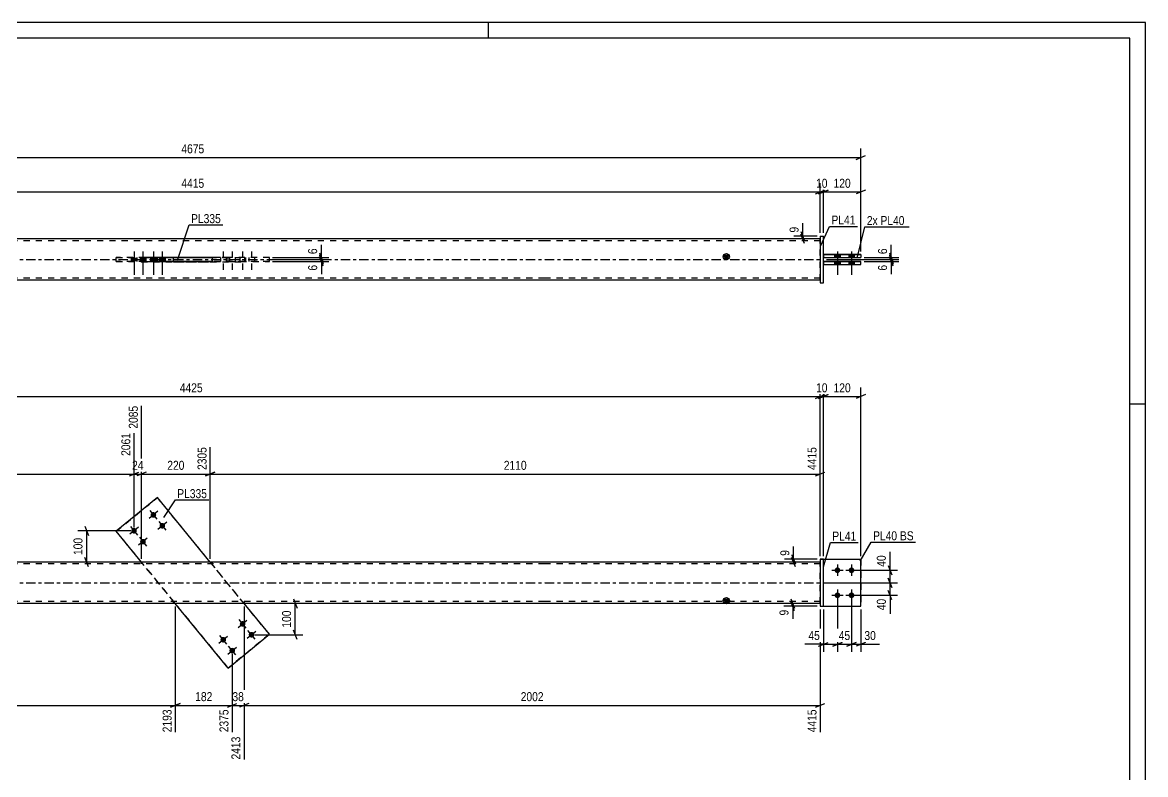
# Model space of a CAD drawing. Header units: millimetres. Extents: x 0 to 594, y 0 to 420.
# Drawn here: x 235 to 594, y 179.6 to 420 of the extents above; entities that cross this region are included whole.
import ezdxf

# ---------------------------------------------------------------- set-up
doc = ezdxf.new("R2010")
doc.units = ezdxf.units.MM
doc.linetypes.add('DXK_LINE_DOT2', pattern=[3.9198, 1.9599, -1.9599])
doc.linetypes.add('DXK_LINE_DOT3', pattern=[5.9187, 2.979, -0.9799, 0.9799, -0.9799])
doc.styles.add('Arial Narrow', font='ARIALN.TTF', dxfattribs={"height": 0.2})

# ---------------------------------------------------------------- blocks, each defined once
blk = doc.blocks.new('Unknown-582685765-1127')
at = {"color": 5, "linetype": 'Continuous'}
for p, q in [((594, 420), (0, 420)), ((384, 415), (384, 420)), ((594, 0), (594, 420)), ((589, 415), (5, 415)), ((589, 5), (589, 415)), ((594, 298), (589, 298))]:
    blk.add_line(p, q, dxfattribs=at)
blk = doc.blocks.new('Part-582685765-1683 - 1672')
at = {"linetype": 'Continuous'}
blk.add_hatch(color=2, dxfattribs=at).paths.add_polyline_path([(460, 234.32), (459.2, 235.72), (460.8, 235.72)])
at = {"color": 2, "linetype": 'Continuous'}
for p, q in [((401.9, 247.52), (176.93, 247.52)), ((490, 247.52), (402, 247.52)), ((401.9, 234.32), (176.93, 234.32)), ((490, 234.32), (402, 234.32)), ((460, 234.32), (459.2, 235.72)), ((459.2, 235.72), (460.8, 235.72)), ((460.8, 235.72), (460, 234.32))]:
    blk.add_line(p, q, dxfattribs=at)
at = {"color": 7, "linetype": 'DXK_LINE_DOT2'}
for p, q in [((401.9, 246.92), (176.93, 246.92)), ((272.92, 247.52), (272.92, 246.92)), ((295.59, 247.52), (295.59, 246.92)), ((490, 246.92), (402, 246.92)), ((490, 234.32), (490, 247.52)), ((401.9, 234.92), (176.93, 234.92)), ((283.24, 234.32), (283.24, 234.92)), ((305.91, 234.32), (305.91, 234.92)), ((490, 234.92), (402, 234.92))]:
    blk.add_line(p, q, dxfattribs=at)
at = {"color": 7, "linetype": 'DXK_LINE_DOT3'}
for p, q in [((176.93, 240.92), (401.9, 240.92)), ((402, 240.92), (490, 240.92))]:
    blk.add_line(p, q, dxfattribs=at)
at = {"color": 2, "linetype": 'Continuous'}
blk.add_circle((460, 235.22), 1, dxfattribs=at)
blk = doc.blocks.new('Part-582685765-1688 - 1672')
at = {"color": 2, "linetype": 'Continuous'}
for p, q in [((491, 248.42), (503, 248.42)), ((503, 248.42), (503, 248.42)), ((503, 233.42), (503, 248.42)), ((491, 233.42), (503, 233.42))]:
    blk.add_line(p, q, dxfattribs=at)
at = {"color": 7, "linetype": 'DXK_LINE_DOT2'}
for p, q in [((491, 248.42), (503, 248.42)), ((491, 233.42), (491, 248.42)), ((503, 248.42), (503, 248.42)), ((491, 233.42), (491, 233.42)), ((491, 233.42), (503, 233.42))]:
    blk.add_line(p, q, dxfattribs=at)
blk = doc.blocks.new('Part-582685765-1693 - 1672')
at = {"color": 7, "linetype": 'DXK_LINE_DOT2'}
for p, q in [((491, 248.42), (503, 248.42)), ((491, 233.42), (491, 248.42)), ((491, 248.42), (503, 248.42)), ((503, 248.42), (503, 248.42)), ((503, 248.42), (503, 233.42)), ((491, 233.42), (491, 233.42)), ((491, 233.42), (503, 233.42)), ((491, 233.42), (503, 233.42))]:
    blk.add_line(p, q, dxfattribs=at)
blk = doc.blocks.new('Part-582685765-1698 - 1672')
at = {"color": 2, "linetype": 'Continuous'}
for p, q in [((491, 248.42), (490, 248.42)), ((490, 248.42), (490, 233.42)), ((490, 248.42), (491, 248.42)), ((491, 233.42), (491, 248.42)), ((490, 233.42), (491, 233.42))]:
    blk.add_line(p, q, dxfattribs=at)
at = {"color": 7, "linetype": 'DXK_LINE_DOT2'}
for p, q in [((490, 248.42), (490, 248.42)), ((490, 248.42), (490, 248.42)), ((491, 248.42), (491, 248.42)), ((491, 248.42), (491, 248.42)), ((490, 233.42), (491, 233.42))]:
    blk.add_line(p, q, dxfattribs=at)
blk = doc.blocks.new('Part-582685765-1718 - 1672')
at = {"color": 2, "linetype": 'Continuous'}
for p, q in [((278.08, 268.17), (264.93, 257.39)), ((278.08, 268.17), (278.08, 268.17)), ((295, 247.52), (278.08, 268.17)), ((273.02, 247.52), (264.93, 257.39)), ((264.93, 257.39), (264.93, 257.39)), ((300.75, 213.67), (283.83, 234.32)), ((313.9, 224.44), (305.81, 234.32)), ((300.75, 213.67), (313.9, 224.44)), ((313.9, 224.44), (313.9, 224.44)), ((300.75, 213.67), (300.75, 213.67))]:
    blk.add_line(p, q, dxfattribs=at)
at = {"color": 7, "linetype": 'DXK_LINE_DOT2'}
for p, q in [((264.93, 257.39), (278.08, 268.17)), ((313.9, 224.44), (278.08, 268.17)), ((300.75, 213.67), (264.93, 257.39)), ((283.83, 234.32), (273.02, 247.52)), ((305.81, 234.32), (295, 247.52)), ((313.9, 224.44), (300.75, 213.67))]:
    blk.add_line(p, q, dxfattribs=at)
blk = doc.blocks.new('Bolt-582685765-1719 - 1672')
at = {"linetype": 'Continuous'}
for points in [[(495.5, 245.82), (495.69, 245.8), (495.87, 245.74), (496.03, 245.65), (496.17, 245.52), (496.28, 245.37), (496.36, 245.2), (496.39, 245.01), (496.39, 244.82), (496.36, 244.64), (496.28, 244.47), (496.17, 244.32), (496.03, 244.19), (495.87, 244.1), (495.69, 244.04), (495.5, 244.02), (495.31, 244.04), (495.13, 244.1), (494.97, 244.19), (494.83, 244.32), (494.72, 244.47), (494.64, 244.64), (494.6, 244.82), (494.6, 245.01), (494.64, 245.2), (494.72, 245.37), (494.83, 245.52), (494.97, 245.65), (495.13, 245.74), (495.31, 245.8)], [(500, 245.82), (500.19, 245.8), (500.37, 245.74), (500.53, 245.65), (500.67, 245.52), (500.78, 245.37), (500.86, 245.2), (500.89, 245.01), (500.89, 244.82), (500.86, 244.64), (500.78, 244.47), (500.67, 244.32), (500.53, 244.19), (500.37, 244.1), (500.19, 244.04), (500, 244.02), (499.81, 244.04), (499.63, 244.1), (499.47, 244.19), (499.33, 244.32), (499.22, 244.47), (499.14, 244.64), (499.1, 244.82), (499.1, 245.01), (499.14, 245.2), (499.22, 245.37), (499.33, 245.52), (499.47, 245.65), (499.63, 245.74), (499.81, 245.8)], [(495.5, 237.82), (495.69, 237.8), (495.87, 237.74), (496.03, 237.65), (496.17, 237.52), (496.28, 237.37), (496.36, 237.2), (496.39, 237.01), (496.39, 236.82), (496.36, 236.64), (496.28, 236.47), (496.17, 236.32), (496.03, 236.19), (495.87, 236.1), (495.69, 236.04), (495.5, 236.02), (495.31, 236.04), (495.13, 236.1), (494.97, 236.19), (494.83, 236.32), (494.72, 236.47), (494.64, 236.64), (494.6, 236.82), (494.6, 237.01), (494.64, 237.2), (494.72, 237.37), (494.83, 237.52), (494.97, 237.65), (495.13, 237.74), (495.31, 237.8)], [(500, 237.82), (500.19, 237.8), (500.37, 237.74), (500.53, 237.65), (500.67, 237.52), (500.78, 237.37), (500.86, 237.2), (500.89, 237.01), (500.89, 236.82), (500.86, 236.64), (500.78, 236.47), (500.67, 236.32), (500.53, 236.19), (500.37, 236.1), (500.19, 236.04), (500, 236.02), (499.81, 236.04), (499.63, 236.1), (499.47, 236.19), (499.33, 236.32), (499.22, 236.47), (499.14, 236.64), (499.1, 236.82), (499.1, 237.01), (499.14, 237.2), (499.22, 237.37), (499.33, 237.52), (499.47, 237.65), (499.63, 237.74), (499.81, 237.8)]]:
    blk.add_hatch(color=1, dxfattribs=at).paths.add_polyline_path(points)
at = {"color": 1, "linetype": 'Continuous'}
for p, q in [((493.7, 244.92), (497.3, 244.92)), ((495.5, 246.72), (495.5, 243.12)), ((498.2, 244.92), (501.8, 244.92)), ((500, 246.72), (500, 243.12)), ((495.5, 238.72), (495.5, 235.12)), ((500, 238.72), (500, 235.12)), ((493.7, 236.92), (497.3, 236.92)), ((498.2, 236.92), (501.8, 236.92))]:
    blk.add_line(p, q, dxfattribs=at)
blk = doc.blocks.new('Bolt-582685765-1721 - 1672')
at = {"linetype": 'Continuous'}
for points in [[(276.82, 263.51), (277, 263.49), (277.18, 263.43), (277.35, 263.33), (277.49, 263.21), (277.6, 263.06), (277.67, 262.88), (277.71, 262.7), (277.71, 262.51), (277.67, 262.33), (277.6, 262.16), (277.49, 262), (277.35, 261.88), (277.18, 261.78), (277, 261.73), (276.82, 261.71), (276.63, 261.73), (276.45, 261.78), (276.29, 261.88), (276.15, 262), (276.04, 262.16), (275.96, 262.33), (275.92, 262.51), (275.92, 262.7), (275.96, 262.88), (276.04, 263.06), (276.15, 263.21), (276.29, 263.33), (276.45, 263.43), (276.63, 263.49)], [(279.67, 260.03), (279.86, 260.01), (280.03, 259.95), (280.2, 259.85), (280.34, 259.73), (280.45, 259.58), (280.52, 259.4), (280.56, 259.22), (280.56, 259.03), (280.52, 258.85), (280.45, 258.68), (280.34, 258.52), (280.2, 258.4), (280.03, 258.3), (279.86, 258.25), (279.67, 258.23), (279.48, 258.25), (279.3, 258.3), (279.14, 258.4), (279, 258.52), (278.89, 258.68), (278.81, 258.85), (278.77, 259.03), (278.77, 259.22), (278.81, 259.4), (278.89, 259.58), (279, 259.73), (279.14, 259.85), (279.3, 259.95), (279.48, 260.01)], [(270.63, 258.44), (270.82, 258.42), (270.99, 258.36), (271.16, 258.26), (271.3, 258.14), (271.41, 257.99), (271.48, 257.81), (271.52, 257.63), (271.52, 257.44), (271.48, 257.26), (271.41, 257.09), (271.3, 256.93), (271.16, 256.81), (270.99, 256.71), (270.82, 256.66), (270.63, 256.64), (270.44, 256.66), (270.26, 256.71), (270.1, 256.81), (269.96, 256.93), (269.85, 257.09), (269.77, 257.26), (269.73, 257.44), (269.73, 257.63), (269.77, 257.81), (269.85, 257.99), (269.96, 258.14), (270.1, 258.26), (270.26, 258.36), (270.44, 258.42)], [(273.48, 254.96), (273.67, 254.94), (273.85, 254.88), (274.01, 254.78), (274.15, 254.66), (274.26, 254.51), (274.34, 254.33), (274.37, 254.15), (274.37, 253.96), (274.34, 253.78), (274.26, 253.61), (274.15, 253.45), (274.01, 253.33), (273.85, 253.23), (273.67, 253.18), (273.48, 253.16), (273.29, 253.18), (273.11, 253.23), (272.95, 253.33), (272.81, 253.45), (272.7, 253.61), (272.62, 253.78), (272.58, 253.96), (272.58, 254.15), (272.62, 254.33), (272.7, 254.51), (272.81, 254.66), (272.95, 254.78), (273.11, 254.88), (273.29, 254.94)]]:
    blk.add_hatch(color=1, dxfattribs=at).paths.add_polyline_path(points)
at = {"color": 1, "linetype": 'Continuous'}
for p, q in [((278.21, 263.75), (275.42, 261.47)), ((275.68, 264), (277.96, 261.21)), ((272.02, 258.68), (269.24, 256.4)), ((269.49, 258.93), (271.77, 256.14)), ((281.06, 260.27), (278.28, 257.98)), ((278.53, 260.52), (280.81, 257.73)), ((274.87, 255.2), (272.09, 252.92)), ((272.34, 255.45), (274.62, 252.66))]:
    blk.add_line(p, q, dxfattribs=at)
blk = doc.blocks.new('Bolt-582685765-1722 - 1672')
at = {"linetype": 'Continuous'}
for points in [[(305.35, 228.68), (305.54, 228.66), (305.71, 228.6), (305.88, 228.51), (306.02, 228.38), (306.13, 228.23), (306.2, 228.06), (306.24, 227.87), (306.24, 227.68), (306.2, 227.5), (306.13, 227.33), (306.02, 227.18), (305.88, 227.05), (305.71, 226.96), (305.54, 226.9), (305.35, 226.88), (305.16, 226.9), (304.98, 226.96), (304.82, 227.05), (304.68, 227.18), (304.57, 227.33), (304.49, 227.5), (304.45, 227.68), (304.45, 227.87), (304.49, 228.06), (304.57, 228.23), (304.68, 228.38), (304.82, 228.51), (304.98, 228.6), (305.16, 228.66)], [(299.16, 223.61), (299.35, 223.59), (299.53, 223.53), (299.69, 223.44), (299.83, 223.31), (299.94, 223.16), (300.02, 222.99), (300.06, 222.8), (300.06, 222.62), (300.02, 222.43), (299.94, 222.26), (299.83, 222.11), (299.69, 221.98), (299.53, 221.89), (299.35, 221.83), (299.16, 221.81), (298.97, 221.83), (298.79, 221.89), (298.63, 221.98), (298.49, 222.11), (298.38, 222.26), (298.3, 222.43), (298.26, 222.62), (298.26, 222.8), (298.3, 222.99), (298.38, 223.16), (298.49, 223.31), (298.63, 223.44), (298.79, 223.53), (298.97, 223.59)], [(308.2, 225.2), (308.39, 225.18), (308.57, 225.12), (308.73, 225.03), (308.87, 224.9), (308.98, 224.75), (309.06, 224.58), (309.1, 224.39), (309.1, 224.2), (309.06, 224.02), (308.98, 223.85), (308.87, 223.7), (308.73, 223.57), (308.57, 223.48), (308.39, 223.42), (308.2, 223.4), (308.01, 223.42), (307.83, 223.48), (307.67, 223.57), (307.53, 223.7), (307.42, 223.85), (307.34, 224.02), (307.31, 224.2), (307.31, 224.39), (307.34, 224.58), (307.42, 224.75), (307.53, 224.9), (307.67, 225.03), (307.83, 225.12), (308.01, 225.18)], [(302.01, 220.13), (302.2, 220.11), (302.38, 220.05), (302.54, 219.96), (302.68, 219.83), (302.79, 219.68), (302.87, 219.51), (302.91, 219.32), (302.91, 219.13), (302.87, 218.95), (302.79, 218.78), (302.68, 218.63), (302.54, 218.5), (302.38, 218.41), (302.2, 218.35), (302.01, 218.33), (301.82, 218.35), (301.65, 218.41), (301.48, 218.5), (301.34, 218.63), (301.23, 218.78), (301.16, 218.95), (301.12, 219.13), (301.12, 219.32), (301.16, 219.51), (301.23, 219.68), (301.34, 219.83), (301.48, 219.96), (301.65, 220.05), (301.82, 220.11)]]:
    blk.add_hatch(color=1, dxfattribs=at).paths.add_polyline_path(points)
at = {"color": 1, "linetype": 'Continuous'}
for p, q in [((303.96, 226.64), (306.74, 228.92)), ((306.49, 226.39), (304.21, 229.17)), ((297.77, 221.57), (300.55, 223.85)), ((300.3, 221.32), (298.02, 224.1)), ((306.81, 223.16), (309.59, 225.44)), ((309.34, 222.91), (307.06, 225.69)), ((300.62, 218.09), (303.4, 220.37)), ((303.15, 217.84), (300.87, 220.62))]:
    blk.add_line(p, q, dxfattribs=at)
blk = doc.blocks.new('Bolt-582685765-1367 - 1364')
at = {"linetype": 'Continuous'}
for points in [[(496.4, 345.83), (494.6, 345.83), (494.6, 344.83), (496.4, 344.83)], [(496.4, 345.83), (494.6, 345.83), (494.6, 344.83), (496.4, 344.83)], [(500.9, 345.83), (499.1, 345.83), (499.1, 344.83), (500.9, 344.83)], [(500.9, 345.83), (499.1, 345.83), (499.1, 344.83), (500.9, 344.83)], [(496.4, 343.63), (494.6, 343.63), (494.6, 342.63), (496.4, 342.63)], [(496.4, 343.63), (494.6, 343.63), (494.6, 342.63), (496.4, 342.63)], [(500.9, 343.63), (499.1, 343.63), (499.1, 342.63), (500.9, 342.63)], [(500.9, 343.63), (499.1, 343.63), (499.1, 342.63), (500.9, 342.63)]]:
    blk.add_hatch(color=1, dxfattribs=at).paths.add_polyline_path(points)
at = {"color": 1, "linetype": 'Continuous'}
for p, q in [((494.6, 345.83), (494.6, 344.83)), ((494.6, 345.83), (494.6, 344.83)), ((495.5, 346.83), (495.5, 339.33)), ((495.5, 346.83), (495.5, 339.33)), ((496.4, 345.83), (496.4, 344.83)), ((496.4, 345.83), (496.4, 344.83)), ((499.1, 345.83), (499.1, 344.83)), ((499.1, 345.83), (499.1, 344.83)), ((500, 346.83), (500, 339.33)), ((500, 346.83), (500, 339.33)), ((500.9, 345.83), (500.9, 344.83)), ((500.9, 345.83), (500.9, 344.83)), ((494.6, 343.63), (494.6, 342.63)), ((494.6, 343.63), (494.6, 342.63)), ((496.4, 343.63), (496.4, 342.63)), ((496.4, 343.63), (496.4, 342.63)), ((499.1, 343.63), (499.1, 342.63)), ((499.1, 343.63), (499.1, 342.63)), ((500.9, 343.63), (500.9, 342.63)), ((500.9, 343.63), (500.9, 342.63))]:
    blk.add_line(p, q, dxfattribs=at)
blk = doc.blocks.new('Part-582685765-1402 - 1364')
at = {"linetype": 'Continuous'}
blk.add_hatch(color=2, dxfattribs=at).paths.add_polyline_path([(460, 344.23), (459.2, 345.63), (460.8, 345.63)])
at = {"color": 2, "linetype": 'Continuous'}
for p, q in [((401.9, 350.83), (176.93, 350.83)), ((490, 350.83), (402, 350.83)), ((272.92, 344.93), (295.59, 344.93)), ((272.92, 344.93), (272.92, 344.83)), ((283.24, 344.93), (283.24, 344.83)), ((295.59, 344.93), (295.59, 343.53)), ((460, 344.23), (459.2, 345.63)), ((459.2, 345.63), (460.8, 345.63)), ((460.8, 345.63), (460, 344.23)), ((272.92, 343.63), (272.92, 343.53)), ((272.92, 343.53), (272.92, 343.53)), ((295.59, 343.53), (272.92, 343.53)), ((283.24, 343.53), (283.24, 343.63)), ((401.9, 337.63), (176.93, 337.63)), ((490, 337.63), (402, 337.63))]:
    blk.add_line(p, q, dxfattribs=at)
at = {"color": 7, "linetype": 'DXK_LINE_DOT2'}
for p, q in [((401.9, 350.23), (176.93, 350.23)), ((490, 350.23), (402, 350.23)), ((490, 337.63), (490, 350.83)), ((295.59, 344.93), (272.92, 344.93)), ((272.92, 343.53), (272.92, 344.83)), ((283.24, 344.93), (283.24, 344.93)), ((283.24, 344.93), (283.24, 344.93)), ((283.24, 344.93), (305.91, 344.93)), ((283.24, 344.93), (305.91, 344.93)), ((283.24, 343.53), (283.24, 344.83)), ((305.91, 344.93), (305.91, 343.53)), ((272.92, 343.53), (295.59, 343.53)), ((305.91, 343.53), (283.24, 343.53)), ((283.24, 343.53), (283.24, 343.53)), ((283.24, 343.53), (305.91, 343.53)), ((401.9, 338.23), (176.93, 338.23)), ((490, 338.23), (402, 338.23))]:
    blk.add_line(p, q, dxfattribs=at)
at = {"color": 7, "linetype": 'DXK_LINE_DOT3'}
for p, q in [((176.93, 344.23), (401.9, 344.23)), ((402, 344.23), (490, 344.23))]:
    blk.add_line(p, q, dxfattribs=at)
at = {"color": 2, "linetype": 'Continuous'}
blk.add_circle((460, 345.13), 1, dxfattribs=at)
blk = doc.blocks.new('Bolt-582685765-1370 - 1364')
at = {"color": 1, "linetype": 'DXK_LINE_DOT2'}
for p, q in [((298.26, 344.83), (298.26, 343.63)), ((299.16, 346.83), (299.16, 339.33)), ((300.06, 344.83), (300.06, 343.63)), ((301.11, 344.83), (301.11, 343.63)), ((302.01, 346.83), (302.01, 339.33)), ((302.91, 344.83), (302.91, 343.63)), ((304.45, 344.83), (304.45, 343.63)), ((305.35, 346.83), (305.35, 339.33)), ((306.25, 344.83), (306.25, 343.63)), ((307.3, 344.83), (307.3, 343.63)), ((308.2, 346.83), (308.2, 339.33)), ((309.1, 344.83), (309.1, 343.63))]:
    blk.add_line(p, q, dxfattribs=at)
blk = doc.blocks.new('Bolt-582685765-1371 - 1364')
at = {"linetype": 'Continuous'}
for points in [[(271.53, 344.83), (269.73, 344.83), (269.73, 343.63), (271.53, 343.63)], [(274.38, 344.83), (272.58, 344.83), (272.58, 343.63), (274.38, 343.63)], [(277.72, 344.83), (275.92, 344.83), (275.92, 343.63), (277.72, 343.63)], [(280.57, 344.83), (278.77, 344.83), (278.77, 343.63), (280.57, 343.63)]]:
    blk.add_hatch(color=1, dxfattribs=at).paths.add_polyline_path(points)
at = {"color": 1, "linetype": 'Continuous'}
for p, q in [((269.73, 344.83), (269.73, 343.63)), ((270.63, 346.83), (270.63, 339.33)), ((271.53, 344.83), (271.53, 343.63)), ((272.58, 344.83), (272.58, 343.63)), ((273.48, 346.83), (273.48, 339.33)), ((274.38, 344.83), (274.38, 343.63)), ((275.92, 344.83), (275.92, 343.63)), ((276.82, 346.83), (276.82, 339.33)), ((277.72, 344.83), (277.72, 343.63)), ((278.77, 344.83), (278.77, 343.63)), ((279.67, 346.83), (279.67, 339.33)), ((280.57, 344.83), (280.57, 343.63))]:
    blk.add_line(p, q, dxfattribs=at)
blk = doc.blocks.new('Part-582685765-1417 - 1364')
at = {"color": 2, "linetype": 'Continuous'}
for p, q in [((503, 343.63), (491, 343.63)), ((491, 343.63), (491, 342.63)), ((491, 343.63), (503, 343.63)), ((491, 342.63), (503, 342.63)), ((503, 342.63), (503, 343.63))]:
    blk.add_line(p, q, dxfattribs=at)
at = {"color": 7, "linetype": 'DXK_LINE_DOT2'}
for p, q in [((491, 343.63), (491, 343.63)), ((491, 343.63), (491, 343.63)), ((491, 342.63), (503, 342.63)), ((503, 343.63), (503, 343.63)), ((503, 343.63), (503, 343.63))]:
    blk.add_line(p, q, dxfattribs=at)
blk = doc.blocks.new('Part-582685765-1422 - 1364')
at = {"color": 2, "linetype": 'Continuous'}
for p, q in [((503, 345.83), (491, 345.83)), ((491, 345.83), (503, 345.83)), ((491, 345.83), (491, 344.83)), ((491, 344.83), (503, 344.83)), ((503, 345.83), (503, 344.83))]:
    blk.add_line(p, q, dxfattribs=at)
at = {"color": 7, "linetype": 'DXK_LINE_DOT2'}
for p, q in [((491, 345.83), (491, 345.83)), ((491, 345.83), (491, 345.83)), ((491, 344.83), (503, 344.83)), ((503, 345.83), (503, 345.83)), ((503, 345.83), (503, 345.83))]:
    blk.add_line(p, q, dxfattribs=at)
blk = doc.blocks.new('Part-582685765-1437 - 1364')
at = {"color": 2, "linetype": 'Continuous'}
for p, q in [((490, 351.73), (490, 336.73)), ((490, 351.73), (491, 351.73)), ((490, 351.73), (491, 351.73)), ((491, 336.73), (491, 351.73)), ((490, 336.73), (491, 336.73))]:
    blk.add_line(p, q, dxfattribs=at)
at = {"color": 7, "linetype": 'DXK_LINE_DOT2'}
for p, q in [((490, 351.73), (490, 351.73)), ((490, 351.73), (490, 351.73)), ((491, 351.73), (491, 351.73)), ((490, 336.73), (491, 336.73)), ((491, 336.73), (491, 336.73))]:
    blk.add_line(p, q, dxfattribs=at)
blk = doc.blocks.new('Part-582685765-1467 - 1364')
at = {"color": 2, "linetype": 'Continuous'}
for p, q in [((264.93, 343.63), (264.93, 344.83)), ((278.08, 343.63), (278.08, 344.83)), ((295.59, 344.83), (278.08, 344.83)), ((295.59, 344.83), (278.08, 344.83)), ((295.59, 343.63), (278.08, 343.63))]:
    blk.add_line(p, q, dxfattribs=at)
at = {"color": 7, "linetype": 'DXK_LINE_DOT2'}
for p, q in [((278.08, 344.83), (264.93, 344.83)), ((264.93, 344.83), (278.08, 344.83)), ((313.9, 344.83), (295.59, 344.83)), ((300.75, 344.83), (295.59, 344.83)), ((300.75, 343.63), (300.75, 344.83)), ((313.9, 344.83), (300.75, 344.83)), ((313.9, 343.63), (313.9, 344.83)), ((264.93, 343.63), (300.75, 343.63)), ((278.08, 343.63), (264.93, 343.63)), ((313.9, 343.63), (295.59, 343.63)), ((300.75, 343.63), (313.9, 343.63))]:
    blk.add_line(p, q, dxfattribs=at)
blk = doc.blocks.new('StraightDimension-582685765-1758 - 1672')
at = {"color": 7, "linetype": 'Continuous'}
for p, q in [((273.02, 248.52), (273.02, 297.48)), ((295, 248.52), (295, 284.28)), ((274.52, 276.27), (271.52, 275.07)), ((273.02, 275.67), (295, 275.67)), ((293.5, 275.07), (296.5, 276.27))]:
    blk.add_line(p, q, dxfattribs=at)
at = {"color": 0, "linetype": 'Continuous'}
blk.add_wipeout([(294.4, 284.88), (290.2, 284.88), (290.2, 276.37), (294.4, 276.37)], dxfattribs=at)
at = {"color": 0}
blk.add_wipeout([(287.35, 276.42), (287.35, 280.62), (280.66, 280.62), (280.66, 276.42)], dxfattribs=at)
at = {"color": 3, "linetype": 'Continuous', "style": 'Arial Narrow'}
blk.add_text('2305', height=2.863, rotation=90.0002, dxfattribs=at).set_placement((293.8, 276.97))
at = {"color": 3, "style": 'Arial Narrow'}
blk.add_text('220', height=2.863, dxfattribs=at).set_placement((281.26, 277.02))
blk = doc.blocks.new('StraightDimension-582685765-1742 - 1672')
at = {"color": 7, "linetype": 'Continuous'}
for p, q in [((273.02, 248.52), (273.02, 297.48)), ((270.63, 258.54), (270.63, 288.78)), ((269.13, 275.07), (272.13, 276.27)), ((270.63, 275.67), (273.02, 275.67)), ((274.52, 276.27), (271.52, 275.07))]:
    blk.add_line(p, q, dxfattribs=at)
at = {"color": 0, "linetype": 'Continuous'}
blk.add_wipeout([(272.42, 298.08), (268.22, 298.08), (268.22, 289.57), (272.42, 289.57)], dxfattribs=at)
at = {"color": 0}
blk.add_wipeout([(274.25, 276.42), (274.25, 280.62), (269.4, 280.62), (269.4, 276.42)], dxfattribs=at)
at = {"color": 3, "linetype": 'Continuous', "style": 'Arial Narrow'}
blk.add_text('2085', height=2.863, rotation=90.0002, dxfattribs=at).set_placement((271.82, 290.17))
at = {"color": 3, "style": 'Arial Narrow'}
blk.add_text('24', height=2.863, dxfattribs=at).set_placement((270, 277.02))
blk = doc.blocks.new('StraightDimension-582685765-1814 - 1672')
at = {"color": 7, "linetype": 'Continuous'}
for p, q in [((305.81, 233.32), (305.81, 184.43)), ((490, 232.42), (490, 193.13)), ((307.31, 202.34), (304.31, 201.14)), ((305.81, 201.74), (490, 201.74)), ((488.5, 201.14), (491.5, 202.34))]:
    blk.add_line(p, q, dxfattribs=at)
at = {"color": 0}
blk.add_wipeout([(402.16, 202.49), (402.16, 206.69), (393.65, 206.69), (393.65, 202.49)], dxfattribs=at)
at = {"color": 0, "linetype": 'Continuous'}
blk.add_wipeout([(489.4, 201.04), (485.2, 201.04), (485.2, 192.53), (489.4, 192.53)], dxfattribs=at)
at = {"color": 3, "style": 'Arial Narrow'}
blk.add_text('2002', height=2.863, dxfattribs=at).set_placement((394.25, 203.09))
at = {"color": 3, "linetype": 'Continuous', "style": 'Arial Narrow'}
blk.add_text('4415', height=2.863, rotation=90.0002, dxfattribs=at).set_placement((488.8, 193.13))
blk = doc.blocks.new('StraightDimension-582685765-1963 - 1672')
at = {"color": 7, "linetype": 'Continuous'}
for p, q in [((385.55, 234.32), (319.32, 234.32)), ((321.57, 235.82), (322.77, 232.82)), ((322.17, 224.3), (322.17, 234.32)), ((309.2, 224.3), (324.57, 224.3)), ((322.77, 222.8), (321.57, 225.8))]:
    blk.add_line(p, q, dxfattribs=at)
at = {"color": 0}
blk.add_wipeout([(321.42, 232.65), (317.22, 232.65), (317.22, 225.97), (321.42, 225.97)], dxfattribs=at)
at = {"color": 3, "style": 'Arial Narrow'}
blk.add_text('100', height=2.863, rotation=90.0002, dxfattribs=at).set_placement((320.82, 226.57))
blk = doc.blocks.new('StraightDimension-582685765-2054 - 1672')
at = {"color": 7, "linetype": 'Continuous'}
for p, q in [((491, 249.42), (491, 303.3)), ((503, 249.42), (503, 303.3)), ((489.5, 299.85), (492.5, 301.05)), ((491, 300.45), (503, 300.45)), ((504.5, 301.05), (501.5, 299.85))]:
    blk.add_line(p, q, dxfattribs=at)
at = {"color": 0}
blk.add_wipeout([(500.34, 301.2), (500.34, 305.4), (493.66, 305.4), (493.66, 301.2)], dxfattribs=at)
at = {"color": 3, "style": 'Arial Narrow'}
blk.add_text('120', height=2.863, dxfattribs=at).set_placement((494.26, 301.8))
blk = doc.blocks.new('StraightDimension-582685765-1987 - 1672')
at = {"color": 7, "linetype": 'Continuous'}
for p, q in [((501, 244.92), (514.71, 244.92)), ((511.71, 246.42), (512.91, 243.42)), ((512.31, 240.92), (512.31, 244.92)), ((491, 240.92), (514.71, 240.92)), ((512.91, 239.42), (511.71, 242.42))]:
    blk.add_line(p, q, dxfattribs=at)
at = {"color": 0}
blk.add_wipeout([(511.56, 250.3), (507.36, 250.3), (507.36, 245.44), (511.56, 245.44)], dxfattribs=at)
at = {"color": 7, "linetype": 'Continuous'}
blk.add_line((512.31, 244.92), (512.31, 250.82), dxfattribs=at)
blk.add_line((512.31, 244.92), (512.31, 250.82), dxfattribs=at)
at = {"color": 3, "style": 'Arial Narrow'}
blk.add_text('40', height=2.863, rotation=90.0002, dxfattribs=at).set_placement((510.96, 246.04))
blk = doc.blocks.new('StraightDimension-582685765-1732 - 1672')
at = {"color": 7, "linetype": 'Continuous'}
for p, q in [((270.63, 258.54), (270.63, 288.78)), ((88.83, 248.52), (88.83, 278.8)), ((90.33, 276.27), (87.33, 275.07)), ((88.83, 275.67), (270.63, 275.67)), ((269.13, 275.07), (272.13, 276.27))]:
    blk.add_line(p, q, dxfattribs=at)
at = {"color": 0, "linetype": 'Continuous'}
for points in [[(270.03, 289.38), (265.83, 289.38), (265.83, 280.87), (270.03, 280.87)], [(88.23, 279.4), (84.03, 279.4), (84.03, 276.37), (88.23, 276.37)]]:
    blk.add_wipeout(points, dxfattribs=at)
at = {"color": 0}
blk.add_wipeout([(183.98, 276.42), (183.98, 280.62), (175.47, 280.62), (175.47, 276.42)], dxfattribs=at)
at = {"color": 3, "linetype": 'Continuous', "style": 'Arial Narrow'}
for s, height, p in [('2061', 2.863, (269.43, 281.47)), ('0', 2.86, (87.63, 276.97))]:
    blk.add_text(s, height=height, rotation=90.0002, dxfattribs=at).set_placement(p)
at = {"color": 3, "style": 'Arial Narrow'}
blk.add_text('2061', height=2.863, dxfattribs=at).set_placement((176.07, 277.02))
blk = doc.blocks.new('StraightDimension-582685765-1909 - 1672')
at = {"color": 7, "linetype": 'Continuous'}
for p, q in [((495.5, 235.92), (495.5, 218.87)), ((491, 232.42), (491, 218.87)), ((489.5, 220.67), (492.5, 221.87)), ((491, 221.27), (495.5, 221.27)), ((497, 221.87), (494, 220.67))]:
    blk.add_line(p, q, dxfattribs=at)
at = {"color": 0}
blk.add_wipeout([(490.47, 222.02), (490.47, 226.22), (485.62, 226.22), (485.62, 222.02)], dxfattribs=at)
at = {"color": 7, "linetype": 'Continuous'}
blk.add_line((491, 221.27), (485.09, 221.27), dxfattribs=at)
blk.add_line((491, 221.27), (485.09, 221.27), dxfattribs=at)
at = {"color": 3, "style": 'Arial Narrow'}
blk.add_text('45', height=2.863, dxfattribs=at).set_placement((486.22, 222.62))
blk = doc.blocks.new('StraightDimension-582685765-1774 - 1672')
at = {"color": 7, "linetype": 'Continuous'}
for p, q in [((295, 248.52), (295, 284.28)), ((490, 249.42), (490, 284.28)), ((296.5, 276.27), (293.5, 275.07)), ((295, 275.67), (490, 275.67)), ((488.5, 275.07), (491.5, 276.27))]:
    blk.add_line(p, q, dxfattribs=at)
at = {"color": 0, "linetype": 'Continuous'}
blk.add_wipeout([(489.4, 284.88), (485.2, 284.88), (485.2, 276.37), (489.4, 276.37)], dxfattribs=at)
at = {"color": 0}
blk.add_wipeout([(396.75, 276.42), (396.75, 280.62), (388.24, 280.62), (388.24, 276.42)], dxfattribs=at)
at = {"color": 3, "linetype": 'Continuous', "style": 'Arial Narrow'}
blk.add_text('4415', height=2.863, rotation=90.0002, dxfattribs=at).set_placement((488.8, 276.97))
at = {"color": 3, "style": 'Arial Narrow'}
blk.add_text('2110', height=2.863, dxfattribs=at).set_placement((388.84, 277.02))
blk = doc.blocks.new('StraightDimension-582685765-1826 - 1672')
at = {"color": 7, "linetype": 'Continuous'}
for p, q in [((305.81, 233.32), (305.81, 184.43)), ((302.01, 218.23), (302.01, 193.13)), ((300.51, 201.14), (303.51, 202.34)), ((302.01, 201.74), (305.81, 201.74)), ((307.31, 202.34), (304.31, 201.14))]:
    blk.add_line(p, q, dxfattribs=at)
at = {"color": 0}
blk.add_wipeout([(306.34, 202.49), (306.34, 206.69), (301.48, 206.69), (301.48, 202.49)], dxfattribs=at)
at = {"color": 0, "linetype": 'Continuous'}
blk.add_wipeout([(305.21, 192.34), (301.01, 192.34), (301.01, 183.83), (305.21, 183.83)], dxfattribs=at)
at = {"color": 3, "style": 'Arial Narrow'}
blk.add_text('38', height=2.863, dxfattribs=at).set_placement((302.08, 203.09))
at = {"color": 3, "linetype": 'Continuous', "style": 'Arial Narrow'}
blk.add_text('2413', height=2.863, rotation=90.0002, dxfattribs=at).set_placement((304.61, 184.43))
blk = doc.blocks.new('StraightDimension-582685765-2032 - 1672')
at = {"color": 7, "linetype": 'Continuous'}
for p, q in [((490, 249.42), (490, 303.3)), ((87.83, 300.45), (490, 300.45)), ((488.5, 299.85), (491.5, 301.05))]:
    blk.add_line(p, q, dxfattribs=at)
at = {"color": 0}
blk.add_wipeout([(293.17, 301.2), (293.17, 305.4), (284.66, 305.4), (284.66, 301.2)], dxfattribs=at)
at = {"color": 3, "style": 'Arial Narrow'}
blk.add_text('4425', height=2.863, dxfattribs=at).set_placement((285.26, 301.8))
blk = doc.blocks.new('StraightDimension-582685765-1840 - 1672')
at = {"color": 7, "linetype": 'Continuous'}
for p, q in [((283.83, 233.32), (283.83, 193.13)), ((302.01, 218.23), (302.01, 193.13)), ((285.33, 202.34), (282.33, 201.14)), ((283.83, 201.74), (302.01, 201.74)), ((300.51, 201.14), (303.51, 202.34))]:
    blk.add_line(p, q, dxfattribs=at)
at = {"color": 0}
blk.add_wipeout([(296.26, 202.49), (296.26, 206.69), (289.58, 206.69), (289.58, 202.49)], dxfattribs=at)
at = {"color": 3, "style": 'Arial Narrow'}
blk.add_text('182', height=2.863, dxfattribs=at).set_placement((290.18, 203.09))
at = {"color": 0, "linetype": 'Continuous'}
blk.add_wipeout([(301.41, 201.04), (297.21, 201.04), (297.21, 192.53), (301.41, 192.53)], dxfattribs=at)
at = {"color": 3, "linetype": 'Continuous', "style": 'Arial Narrow'}
blk.add_text('2375', height=2.863, rotation=90.0002, dxfattribs=at).set_placement((300.81, 193.13))
blk = doc.blocks.new('StraightDimension-582685765-1848 - 1672')
at = {"color": 7, "linetype": 'Continuous'}
for p, q in [((88.83, 232.42), (88.83, 198.61)), ((283.83, 233.32), (283.83, 193.13)), ((90.33, 202.34), (87.33, 201.14)), ((88.83, 201.74), (283.83, 201.74)), ((282.33, 201.14), (285.33, 202.34))]:
    blk.add_line(p, q, dxfattribs=at)
at = {"color": 0}
blk.add_wipeout([(190.59, 202.49), (190.59, 206.69), (182.07, 206.69), (182.07, 202.49)], dxfattribs=at)
at = {"color": 0, "linetype": 'Continuous'}
for points in [[(88.23, 201.04), (84.03, 201.04), (84.03, 198.01), (88.23, 198.01)], [(283.23, 201.04), (279.03, 201.04), (279.03, 192.53), (283.23, 192.53)]]:
    blk.add_wipeout(points, dxfattribs=at)
at = {"color": 3, "style": 'Arial Narrow'}
blk.add_text('2193', height=2.863, dxfattribs=at).set_placement((182.67, 203.09))
at = {"color": 3, "linetype": 'Continuous', "style": 'Arial Narrow'}
for s, height, p in [('0', 2.86, (87.63, 198.61)), ('2193', 2.863, (282.63, 193.13))]:
    blk.add_text(s, height=height, rotation=90.0002, dxfattribs=at).set_placement(p)
blk = doc.blocks.new('StraightDimension-582685765-2001 - 1672')
at = {"color": 7, "linetype": 'Continuous'}
for p, q in [((254.89, 259.04), (256.09, 256.04)), ((269.63, 257.54), (252.64, 257.54)), ((255.49, 247.52), (255.49, 257.54)), ((256.09, 246.02), (254.89, 249.02)), ((324.99, 247.52), (252.64, 247.52))]:
    blk.add_line(p, q, dxfattribs=at)
at = {"color": 0}
blk.add_wipeout([(254.74, 255.87), (250.54, 255.87), (250.54, 249.19), (254.74, 249.19)], dxfattribs=at)
at = {"color": 3, "style": 'Arial Narrow'}
blk.add_text('100', height=2.863, rotation=90.0002, dxfattribs=at).set_placement((254.14, 249.79))
blk = doc.blocks.new('StraightDimension-582685765-1900 - 1672')
at = {"color": 7, "linetype": 'Continuous'}
for p, q in [((489, 234.32), (478.35, 234.32)), ((489, 233.42), (478.35, 233.42)), ((480.6, 235.82), (481.8, 232.82)), ((481.8, 231.92), (480.6, 234.92)), ((481.2, 233.42), (481.2, 234.32))]:
    blk.add_line(p, q, dxfattribs=at)
at = {"color": 0}
blk.add_wipeout([(480.45, 232.89), (476.25, 232.89), (476.25, 229.86), (480.45, 229.86)], dxfattribs=at)
at = {"color": 7, "linetype": 'Continuous'}
blk.add_line((481.2, 233.42), (481.2, 229.34), dxfattribs=at)
blk.add_line((481.2, 233.42), (481.2, 229.34), dxfattribs=at)
at = {"color": 3, "style": 'Arial Narrow'}
blk.add_text('9', height=2.86, rotation=90.0002, dxfattribs=at).set_placement((479.85, 230.46))
blk = doc.blocks.new('StraightDimension-582685765-1925 - 1672')
at = {"color": 7, "linetype": 'Continuous'}
for p, q in [((495.5, 235.92), (495.5, 218.87)), ((500, 235.92), (500, 218.87)), ((494, 220.67), (497, 221.87)), ((495.5, 221.27), (500, 221.27)), ((501.5, 221.87), (498.5, 220.67))]:
    blk.add_line(p, q, dxfattribs=at)
at = {"color": 0}
blk.add_wipeout([(500.18, 222.02), (500.18, 226.22), (495.32, 226.22), (495.32, 222.02)], dxfattribs=at)
at = {"color": 3, "style": 'Arial Narrow'}
blk.add_text('45', height=2.863, dxfattribs=at).set_placement((495.92, 222.62))
blk = doc.blocks.new('StraightDimension-582685765-1935 - 1672')
at = {"color": 7, "linetype": 'Continuous'}
for p, q in [((500, 235.92), (500, 218.87)), ((503, 232.42), (503, 218.87)), ((498.5, 220.67), (501.5, 221.87)), ((500, 221.27), (503, 221.27)), ((504.5, 221.87), (501.5, 220.67))]:
    blk.add_line(p, q, dxfattribs=at)
at = {"color": 0}
blk.add_wipeout([(508.38, 222.02), (508.38, 226.22), (503.52, 226.22), (503.52, 222.02)], dxfattribs=at)
at = {"color": 7, "linetype": 'Continuous'}
blk.add_line((503, 221.27), (508.91, 221.27), dxfattribs=at)
blk.add_line((503, 221.27), (508.91, 221.27), dxfattribs=at)
at = {"color": 3, "style": 'Arial Narrow'}
blk.add_text('30', height=2.863, dxfattribs=at).set_placement((504.12, 222.62))
blk = doc.blocks.new('StraightDimension-582685765-1974 - 1672')
at = {"color": 7, "linetype": 'Continuous'}
for p, q in [((491, 240.92), (514.71, 240.92)), ((511.71, 242.42), (512.91, 239.42)), ((512.31, 236.92), (512.31, 240.92)), ((512.91, 235.42), (511.71, 238.42)), ((501, 236.92), (514.71, 236.92))]:
    blk.add_line(p, q, dxfattribs=at)
at = {"color": 0}
blk.add_wipeout([(511.56, 236.39), (507.36, 236.39), (507.36, 231.54), (511.56, 231.54)], dxfattribs=at)
at = {"color": 7, "linetype": 'Continuous'}
blk.add_line((512.31, 236.92), (512.31, 231.01), dxfattribs=at)
blk.add_line((512.31, 236.92), (512.31, 231.01), dxfattribs=at)
at = {"color": 3, "style": 'Arial Narrow'}
blk.add_text('40', height=2.863, rotation=90.0002, dxfattribs=at).set_placement((510.96, 232.14))
blk = doc.blocks.new('StraightDimension-582685765-2009 - 1672')
at = {"color": 7, "linetype": 'Continuous'}
for p, q in [((489, 248.42), (478.61, 248.42)), ((480.86, 249.92), (482.06, 246.92)), ((482.06, 246.02), (480.86, 249.02)), ((481.46, 247.52), (481.46, 248.42)), ((489, 247.52), (478.61, 247.52))]:
    blk.add_line(p, q, dxfattribs=at)
at = {"color": 0}
blk.add_wipeout([(480.71, 251.97), (476.51, 251.97), (476.51, 248.94), (480.71, 248.94)], dxfattribs=at)
at = {"color": 7, "linetype": 'Continuous'}
blk.add_line((481.46, 248.42), (481.46, 252.5), dxfattribs=at)
blk.add_line((481.46, 248.42), (481.46, 252.5), dxfattribs=at)
at = {"color": 3, "style": 'Arial Narrow'}
blk.add_text('9', height=2.86, rotation=90.0002, dxfattribs=at).set_placement((480.11, 249.54))
blk = doc.blocks.new('StraightDimension-582685765-2043 - 1672')
at = {"color": 7, "linetype": 'Continuous'}
for p, q in [((490, 249.42), (490, 303.3)), ((491, 249.42), (491, 303.3)), ((488.5, 299.85), (491.5, 301.05)), ((492.5, 301.05), (489.5, 299.85)), ((490, 300.45), (491, 300.45))]:
    blk.add_line(p, q, dxfattribs=at)
at = {"color": 0}
blk.add_wipeout([(492.93, 301.2), (492.93, 305.4), (488.07, 305.4), (488.07, 301.2)], dxfattribs=at)
at = {"color": 3, "style": 'Arial Narrow'}
blk.add_text('10', height=2.863, dxfattribs=at).set_placement((488.67, 301.8))
blk = doc.blocks.new('StraightDimension-582685765-1498 - 1364')
at = {"color": 7, "linetype": 'Continuous'}
for p, q in [((501.5, 376.23), (504.5, 377.43)), ((503, 346.83), (503, 379.68)), ((75.83, 376.83), (503, 376.83))]:
    blk.add_line(p, q, dxfattribs=at)
at = {"color": 0}
blk.add_wipeout([(293.67, 377.58), (293.67, 381.78), (285.16, 381.78), (285.16, 377.58)], dxfattribs=at)
at = {"color": 3, "style": 'Arial Narrow'}
blk.add_text('4675', height=2.863, dxfattribs=at).set_placement((285.76, 378.18))
blk = doc.blocks.new('StraightDimension-582685765-1580 - 1364')
at = {"color": 7, "linetype": 'Continuous'}
for p, q in [((512.1, 345.73), (513.3, 342.73)), ((513.3, 342.13), (512.1, 345.13)), ((492, 344.23), (515.1, 344.23)), ((504, 343.63), (515.1, 343.63)), ((512.7, 343.63), (512.7, 344.23))]:
    blk.add_line(p, q, dxfattribs=at)
at = {"color": 0}
blk.add_wipeout([(511.95, 343.11), (507.75, 343.11), (507.75, 340.08), (511.95, 340.08)], dxfattribs=at)
at = {"color": 7, "linetype": 'Continuous'}
blk.add_line((512.7, 343.63), (512.7, 339.55), dxfattribs=at)
blk.add_line((512.7, 343.63), (512.7, 339.55), dxfattribs=at)
at = {"color": 3, "style": 'Arial Narrow'}
blk.add_text('6', height=2.86, rotation=90.0002, dxfattribs=at).set_placement((511.35, 340.68))
blk = doc.blocks.new('StraightDimension-582685765-1488 - 1364')
at = {"color": 7, "linetype": 'Continuous'}
for p, q in [((314.9, 344.83), (332.91, 344.83)), ((329.91, 346.33), (331.11, 343.33)), ((331.11, 342.73), (329.91, 345.73)), ((330.51, 344.23), (330.51, 344.83)), ((314.9, 344.23), (332.91, 344.23))]:
    blk.add_line(p, q, dxfattribs=at)
at = {"color": 0}
blk.add_wipeout([(329.76, 348.39), (325.56, 348.39), (325.56, 345.36), (329.76, 345.36)], dxfattribs=at)
at = {"color": 7, "linetype": 'Continuous'}
blk.add_line((330.51, 344.83), (330.51, 348.91), dxfattribs=at)
blk.add_line((330.51, 344.83), (330.51, 348.91), dxfattribs=at)
at = {"color": 3, "style": 'Arial Narrow'}
blk.add_text('6', height=2.86, rotation=90.0002, dxfattribs=at).set_placement((329.16, 345.96))
blk = doc.blocks.new('StraightDimension-582685765-1492 - 1364')
at = {"color": 7, "linetype": 'Continuous'}
for p, q in [((329.91, 345.73), (331.11, 342.73)), ((331.11, 342.13), (329.91, 345.13)), ((314.9, 344.23), (332.91, 344.23)), ((314.9, 343.63), (332.91, 343.63)), ((330.51, 343.63), (330.51, 344.23))]:
    blk.add_line(p, q, dxfattribs=at)
at = {"color": 0}
blk.add_wipeout([(329.76, 343.11), (325.56, 343.11), (325.56, 340.08), (329.76, 340.08)], dxfattribs=at)
at = {"color": 7, "linetype": 'Continuous'}
blk.add_line((330.51, 343.63), (330.51, 339.55), dxfattribs=at)
blk.add_line((330.51, 343.63), (330.51, 339.55), dxfattribs=at)
at = {"color": 3, "style": 'Arial Narrow'}
blk.add_text('6', height=2.86, rotation=90.0002, dxfattribs=at).set_placement((329.16, 340.68))
blk = doc.blocks.new('StraightDimension-582685765-1509 - 1364')
at = {"color": 7, "linetype": 'Continuous'}
for p, q in [((489.5, 365.22), (492.5, 366.42)), ((491, 352.73), (491, 368.67)), ((504.5, 366.42), (501.5, 365.22)), ((503, 346.83), (503, 368.67)), ((491, 365.82), (503, 365.82))]:
    blk.add_line(p, q, dxfattribs=at)
at = {"color": 0}
blk.add_wipeout([(500.34, 366.57), (500.34, 370.77), (493.66, 370.77), (493.66, 366.57)], dxfattribs=at)
at = {"color": 3, "style": 'Arial Narrow'}
blk.add_text('120', height=2.863, dxfattribs=at).set_placement((494.26, 367.17))
blk = doc.blocks.new('StraightDimension-582685765-1519 - 1364')
at = {"color": 7, "linetype": 'Continuous'}
for p, q in [((488.5, 365.22), (491.5, 366.42)), ((492.5, 366.42), (489.5, 365.22)), ((490, 352.73), (490, 368.67)), ((491, 352.73), (491, 368.67)), ((490, 365.82), (491, 365.82))]:
    blk.add_line(p, q, dxfattribs=at)
at = {"color": 0}
blk.add_wipeout([(492.93, 366.57), (492.93, 370.77), (488.07, 370.77), (488.07, 366.57)], dxfattribs=at)
at = {"color": 3, "style": 'Arial Narrow'}
blk.add_text('10', height=2.863, dxfattribs=at).set_placement((488.67, 367.17))
blk = doc.blocks.new('StraightDimension-582685765-1529 - 1364')
at = {"color": 7, "linetype": 'Continuous'}
for p, q in [((488.5, 365.22), (491.5, 366.42)), ((490, 352.73), (490, 368.67)), ((88.83, 365.82), (490, 365.82))]:
    blk.add_line(p, q, dxfattribs=at)
at = {"color": 0}
blk.add_wipeout([(293.67, 366.57), (293.67, 370.77), (285.16, 370.77), (285.16, 366.57)], dxfattribs=at)
at = {"color": 3, "style": 'Arial Narrow'}
blk.add_text('4415', height=2.863, dxfattribs=at).set_placement((285.76, 367.17))
blk = doc.blocks.new('StraightDimension-582685765-1560 - 1364')
at = {"color": 7, "linetype": 'Continuous'}
for p, q in [((483.82, 353.23), (485.02, 350.23)), ((485.02, 349.33), (483.82, 352.33)), ((489, 351.73), (481.57, 351.73)), ((489, 350.83), (481.57, 350.83)), ((484.42, 350.83), (484.42, 351.73))]:
    blk.add_line(p, q, dxfattribs=at)
at = {"color": 0}
blk.add_wipeout([(483.67, 355.28), (479.47, 355.28), (479.47, 352.26), (483.67, 352.26)], dxfattribs=at)
at = {"color": 7, "linetype": 'Continuous'}
blk.add_line((484.42, 351.73), (484.42, 355.81), dxfattribs=at)
blk.add_line((484.42, 351.73), (484.42, 355.81), dxfattribs=at)
at = {"color": 3, "style": 'Arial Narrow'}
blk.add_text('9', height=2.86, rotation=90.0002, dxfattribs=at).set_placement((483.07, 352.86))
blk = doc.blocks.new('StraightDimension-582685765-1571 - 1364')
at = {"color": 7, "linetype": 'Continuous'}
for p, q in [((504, 344.83), (515.1, 344.83)), ((512.1, 346.33), (513.3, 343.33)), ((513.3, 342.73), (512.1, 345.73)), ((512.7, 344.23), (512.7, 344.83)), ((492, 344.23), (515.1, 344.23))]:
    blk.add_line(p, q, dxfattribs=at)
at = {"color": 0}
blk.add_wipeout([(511.95, 348.38), (507.75, 348.38), (507.75, 345.36), (511.95, 345.36)], dxfattribs=at)
at = {"color": 7, "linetype": 'Continuous'}
blk.add_line((512.7, 344.83), (512.7, 348.91), dxfattribs=at)
blk.add_line((512.7, 344.83), (512.7, 348.91), dxfattribs=at)
at = {"color": 3, "style": 'Arial Narrow'}
blk.add_text('6', height=2.86, rotation=90.0002, dxfattribs=at).set_placement((511.35, 345.96))
blk = doc.blocks.new('Mark-582685765-1694 - 1672')
at = {"color": 0}
blk.add_wipeout([(501.53, 254.4), (501.53, 257.4), (493.85, 257.4), (493.85, 254.4)], dxfattribs=at)
blk.add_wipeout([(501.53, 254.4), (501.53, 257.4), (493.85, 257.4), (493.85, 254.4)], dxfattribs=at)
at = {"color": 30, "linetype": 'Continuous'}
for p, q in [((491, 246.04), (493.25, 253.8)), ((493.25, 253.8), (502.13, 253.8))]:
    blk.add_line(p, q, dxfattribs=at)
at = {"color": 3, "style": 'Arial Narrow'}
blk.add_text('PL41', height=2.863, dxfattribs=at).set_placement((493.85, 254.4))
blk = doc.blocks.new('Mark-582685765-1714 - 1672')
at = {"color": 0}
blk.add_wipeout([(293.94, 267.98), (293.94, 270.98), (284.44, 270.98), (284.44, 267.98)], dxfattribs=at)
blk.add_wipeout([(293.94, 267.98), (293.94, 270.98), (284.44, 270.98), (284.44, 267.98)], dxfattribs=at)
at = {"color": 30, "linetype": 'Continuous'}
for p, q in [((280.16, 261.78), (283.84, 267.38)), ((283.84, 267.38), (294.54, 267.38))]:
    blk.add_line(p, q, dxfattribs=at)
at = {"color": 3, "style": 'Arial Narrow'}
blk.add_text('PL335', height=2.863, dxfattribs=at).set_placement((284.44, 267.98))
blk = doc.blocks.new('MarkSet-582685765-2086 - 1672')
at = {"color": 0}
blk.add_wipeout([(514.58, 254.5), (514.58, 257.5), (506.9, 257.5), (506.9, 254.5)], dxfattribs=at)
blk.add_wipeout([(514.58, 254.5), (514.58, 257.5), (506.9, 257.5), (506.9, 254.5)], dxfattribs=at)
at = {"color": 30, "linetype": 'Continuous'}
blk.add_line((502.8, 247.84), (506.3, 253.9), dxfattribs=at)
at = {"color": 0}
blk.add_wipeout([(519.86, 254.5), (519.86, 257.5), (515.48, 257.5), (515.48, 254.5)], dxfattribs=at)
blk.add_wipeout([(519.86, 254.5), (519.86, 257.5), (515.48, 257.5), (515.48, 254.5)], dxfattribs=at)
at = {"color": 30, "linetype": 'Continuous'}
blk.add_line((506.3, 253.9), (520.46, 253.9), dxfattribs=at)
at = {"color": 3, "style": 'Arial Narrow'}
for s, p in [('PL40', (506.9, 254.5)), ('BS', (515.48, 254.5))]:
    blk.add_text(s, height=2.863, dxfattribs=at).set_placement(p)
blk = doc.blocks.new('Mark-582685765-1433 - 1364')
at = {"color": 0}
blk.add_wipeout([(501.27, 355.43), (501.27, 358.43), (493.59, 358.43), (493.59, 355.43)], dxfattribs=at)
blk.add_wipeout([(501.27, 355.43), (501.27, 358.43), (493.59, 358.43), (493.59, 355.43)], dxfattribs=at)
at = {"color": 30, "linetype": 'Continuous'}
for p, q in [((490.23, 348.71), (492.99, 354.83)), ((492.99, 354.83), (501.87, 354.83))]:
    blk.add_line(p, q, dxfattribs=at)
at = {"color": 3, "style": 'Arial Narrow'}
blk.add_text('PL41', height=2.863, dxfattribs=at).set_placement((493.59, 355.43))
blk = doc.blocks.new('MarkSet-582685765-1657 - 1364')
at = {"color": 0}
blk.add_wipeout([(508.37, 355.26), (508.37, 358.26), (504.9, 358.26), (504.9, 355.26)], dxfattribs=at)
blk.add_wipeout([(508.37, 355.26), (508.37, 358.26), (504.9, 358.26), (504.9, 355.26)], dxfattribs=at)
at = {"color": 30, "linetype": 'Continuous'}
blk.add_line((501.91, 345.06), (504.3, 354.66), dxfattribs=at)
at = {"color": 0}
blk.add_wipeout([(516.94, 355.26), (516.94, 358.26), (509.27, 358.26), (509.27, 355.26)], dxfattribs=at)
blk.add_wipeout([(516.94, 355.26), (516.94, 358.26), (509.27, 358.26), (509.27, 355.26)], dxfattribs=at)
at = {"color": 30, "linetype": 'Continuous'}
blk.add_line((504.3, 354.66), (518.44, 354.66), dxfattribs=at)
at = {"color": 3, "style": 'Arial Narrow'}
for s, p in [('2x', (504.9, 355.26)), ('PL40', (509.27, 355.26))]:
    blk.add_text(s, height=2.863, dxfattribs=at).set_placement(p)
blk = doc.blocks.new('Mark-582685765-1463 - 1364')
at = {"color": 0}
blk.add_wipeout([(298.37, 355.87), (298.37, 358.87), (288.87, 358.87), (288.87, 355.87)], dxfattribs=at)
blk.add_wipeout([(298.37, 355.87), (298.37, 358.87), (288.87, 358.87), (288.87, 355.87)], dxfattribs=at)
at = {"color": 30, "linetype": 'Continuous'}
for p, q in [((284.5, 344.06), (288.27, 355.27)), ((288.27, 355.27), (298.97, 355.27))]:
    blk.add_line(p, q, dxfattribs=at)
at = {"color": 3, "style": 'Arial Narrow'}
blk.add_text('PL335', height=2.863, dxfattribs=at).set_placement((288.87, 355.87))

msp = doc.modelspace()

# ---------------------------------------------------------------- block references
for name in ['Unknown-582685765-1127', 'Part-582685765-1402 - 1364', 'Part-582685765-1437 - 1364', 'Part-582685765-1467 - 1364', 'Bolt-582685765-1371 - 1364', 'Bolt-582685765-1370 - 1364', 'Part-582685765-1422 - 1364', 'Bolt-582685765-1367 - 1364', 'Part-582685765-1417 - 1364', 'Part-582685765-1718 - 1672', 'Bolt-582685765-1721 - 1672', 'Part-582685765-1698 - 1672', 'Part-582685765-1688 - 1672', 'Part-582685765-1693 - 1672', 'Part-582685765-1683 - 1672', 'Bolt-582685765-1719 - 1672', 'Bolt-582685765-1722 - 1672']:
    msp.add_blockref(name, (0, 0))

# ---------------------------------------------------------------- next in the draw order: block references
for name in ['StraightDimension-582685765-1498 - 1364', 'StraightDimension-582685765-2054 - 1672', 'StraightDimension-582685765-1758 - 1672', 'StraightDimension-582685765-1814 - 1672']:
    msp.add_blockref(name, (0, 0))

# ---------------------------------------------------------------- next in the draw order: block references
for name in ['StraightDimension-582685765-1488 - 1364', 'StraightDimension-582685765-1580 - 1364', 'StraightDimension-582685765-1742 - 1672', 'StraightDimension-582685765-1987 - 1672', 'StraightDimension-582685765-1963 - 1672', 'StraightDimension-582685765-1909 - 1672', 'StraightDimension-582685765-1826 - 1672']:
    msp.add_blockref(name, (0, 0))

# ---------------------------------------------------------------- next in the draw order: block references
for name in ['StraightDimension-582685765-1509 - 1364', 'StraightDimension-582685765-1492 - 1364', 'StraightDimension-582685765-1732 - 1672', 'StraightDimension-582685765-1774 - 1672', 'StraightDimension-582685765-1900 - 1672', 'StraightDimension-582685765-1925 - 1672', 'StraightDimension-582685765-1840 - 1672']:
    msp.add_blockref(name, (0, 0))

# ---------------------------------------------------------------- next in the draw order: block references
for name in ['StraightDimension-582685765-1519 - 1364', 'StraightDimension-582685765-1571 - 1364', 'StraightDimension-582685765-2032 - 1672', 'StraightDimension-582685765-1935 - 1672', 'StraightDimension-582685765-1848 - 1672']:
    msp.add_blockref(name, (0, 0))

# ---------------------------------------------------------------- next in the draw order: block references
for name in ['StraightDimension-582685765-1529 - 1364', 'Mark-582685765-1714 - 1672', 'StraightDimension-582685765-2001 - 1672', 'StraightDimension-582685765-2009 - 1672', 'StraightDimension-582685765-1974 - 1672']:
    msp.add_blockref(name, (0, 0))

# ---------------------------------------------------------------- next in the draw order: block references
for name in ['Mark-582685765-1463 - 1364', 'StraightDimension-582685765-1560 - 1364', 'StraightDimension-582685765-2043 - 1672']:
    msp.add_blockref(name, (0, 0))

# ---------------------------------------------------------------- next in the draw order: block references
for name in ['Mark-582685765-1433 - 1364', 'Mark-582685765-1694 - 1672']:
    msp.add_blockref(name, (0, 0))

# ---------------------------------------------------------------- next in the draw order: block references
for name in ['MarkSet-582685765-1657 - 1364', 'MarkSet-582685765-2086 - 1672']:
    msp.add_blockref(name, (0, 0))

doc.saveas('drawing.dxf')
